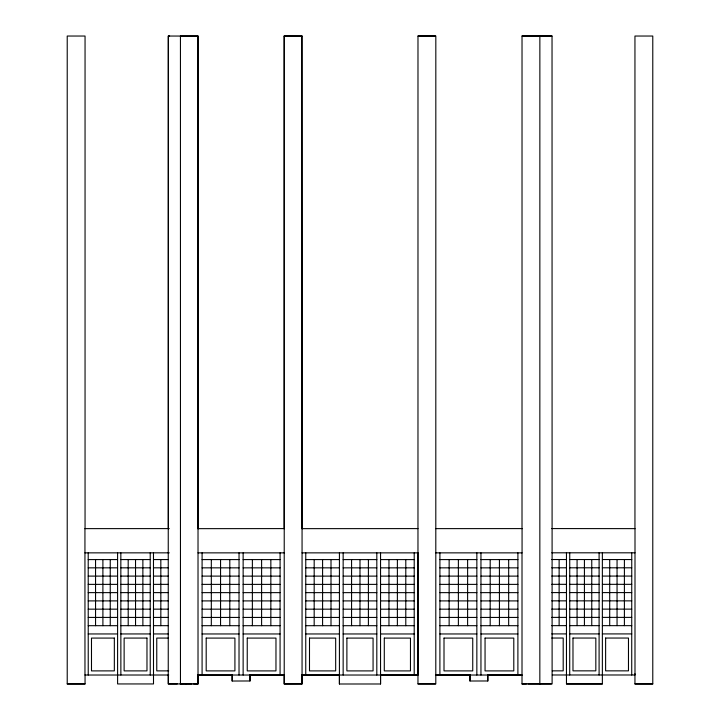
<?xml version="1.0" encoding="UTF-8"?>
<svg xmlns="http://www.w3.org/2000/svg" width="720" height="720" viewBox="0 0 720 720"><rect width="100%" height="100%" fill="white"/><g stroke="black" fill="none" stroke-linecap="round" stroke-linejoin="round"><path stroke-width="1.08" d="M177.291 683.901L168.372 683.901L168.372 674.901M168.381 528.678L168.399 36.018L169.596 36.018M193.536 683.919L198.018 683.973L198.036 36.063L168.246 36.045L168.246 683.928L197.712 683.973M202.086 675.027L202.095 552.861M211.32 625.698L211.329 559.584M220.554 625.698L220.563 559.584M229.797 625.698L229.797 559.584M232.164 680.976L232.164 675.027M239.022 675.036L239.04 552.861M243.135 675.036L243.144 552.861M249.993 675.036L249.993 680.976L232.146 681.03L232.146 675.09M252.369 625.698L252.378 559.584M261.603 625.698L261.612 559.593M270.846 625.698L270.846 559.593M280.071 675.036L280.089 552.87M284.238 36.063L284.22 683.937L302.058 683.937L302.076 36.063L284.175 36.072M305.757 675.027L305.766 552.861M314.172 625.698L314.181 559.584M322.587 625.698L322.596 559.584M331.002 625.698L331.011 559.584M417.924 552.897L417.951 675.072L380.547 675.072L380.556 683.991L339.417 684L339.426 552.861M343.152 675.036L343.161 552.861M351.567 625.698L351.576 559.593M359.982 625.698L359.991 559.593M368.397 625.698L368.406 559.593M376.812 675.036L376.821 552.87M380.547 683.955L380.556 552.87M388.962 625.698L388.971 559.593M397.377 625.698L397.386 559.593M405.792 625.707L405.801 559.593M414.207 675.036L414.216 552.87M417.987 36.072L435.825 36L435.798 683.937L417.969 683.874L417.987 36L435.519 36.072M439.902 675.027L439.911 552.861M449.136 625.698L449.145 559.584M458.379 625.698L458.379 559.584M467.613 625.698L467.622 559.584M469.98 680.976L469.98 675.027M476.847 675.036L476.856 552.861M480.951 675.036L480.96 552.861M469.971 675.063L469.971 681.012L487.818 680.976L487.818 675.036M490.185 625.698L490.194 559.584M499.428 625.698L499.428 559.593M508.662 625.698L508.671 559.593M517.896 675.036L517.905 552.87M522.009 552.87L522.009 683.991L526.464 683.919M522.009 528.759L522.027 36L552.033 36.045L552.114 683.928L522.009 683.919M539.838 683.991L539.865 36M559.125 625.644L559.125 559.539M602.37 552.816L602.361 683.946L566.46 683.937L566.469 552.816M569.718 674.982L569.736 552.816M577.071 625.644L577.08 559.539M584.415 625.644L584.424 559.539M591.759 625.644L591.759 559.539M599.094 674.982L599.103 552.816M609.705 625.653L609.714 559.539M617.049 625.653L617.058 559.539M624.393 625.653L624.402 559.539M631.728 674.991L631.746 552.816M527.958 683.91L551.412 683.883M197.973 36L197.991 528.759M180.441 36.072L197.73 36.063M522.027 36L552.033 36.045M169.254 528.606L84.942 528.633L84.969 675.027L168.732 675.009M197.883 528.66L284.247 528.597M301.977 528.651L417.969 528.606M435.699 528.633L522.072 528.597L522.063 552.87L435.807 552.861M551.817 528.579L635.004 528.633L634.995 674.991L552.312 674.982M84.942 552.861L169.254 552.843M551.817 552.807L635.004 552.816M197.991 552.861L284.247 552.87M302.022 552.861L417.969 552.87M88.209 559.584L117.585 559.575M120.843 559.575L150.219 559.566M153.486 559.566L168.165 559.566M551.781 559.53L566.469 559.539M569.736 559.539L599.103 559.539M602.37 559.539L631.746 559.548M202.095 559.584L239.04 559.584M243.144 559.584L280.089 559.593M305.766 559.584L339.417 559.584M343.161 559.593L376.821 559.593M380.556 559.593L414.216 559.593M439.911 559.584L476.856 559.584M480.96 559.584L517.905 559.593M88.209 567.846L117.585 567.837M120.852 567.837L150.219 567.828M153.486 567.828L168.174 567.828M551.781 567.801L566.469 567.801M569.736 567.801L599.103 567.801M602.37 567.801L631.737 567.81M202.095 567.846L239.031 567.855M243.144 567.855L280.08 567.855M305.766 567.846L339.417 567.855M343.161 567.855L376.821 567.855M380.556 567.855L414.216 567.855M439.911 567.846L476.856 567.855M480.96 567.855L517.905 567.855M88.218 576.108L117.585 576.099M120.852 576.099L150.219 576.099M153.486 576.099L168.174 576.09M551.781 576.063L566.469 576.063M569.736 576.063L599.103 576.072M602.37 576.072L631.737 576.072M202.086 576.108L239.031 576.117M243.135 576.117L280.08 576.117M305.766 576.117L339.417 576.117M343.161 576.117L376.812 576.117M380.556 576.117L414.216 576.126M439.911 576.108L476.856 576.117M480.96 576.117L517.905 576.117M551.781 584.325L566.469 584.325M569.727 584.325L599.103 584.334M602.37 584.334L631.737 584.334M88.218 584.37L117.585 584.37M120.852 584.37L150.219 584.361M153.486 584.361L168.174 584.352M202.086 584.379L239.031 584.379M243.135 584.379L280.08 584.379M305.766 584.379L339.417 584.379M343.161 584.379L376.812 584.379M380.556 584.379L414.216 584.388M439.911 584.379L476.856 584.379M480.96 584.379L517.905 584.379M88.218 592.632L117.585 592.632M120.852 592.632L150.228 592.623M153.486 592.623L168.174 592.623M202.086 592.641L239.031 592.641M243.135 592.641L280.08 592.641M305.766 592.641L339.417 592.641M343.161 592.641L376.812 592.65M380.556 592.65L414.207 592.65M439.911 592.641L476.847 592.641M480.96 592.641L517.896 592.641M551.781 592.587L566.469 592.587M569.727 592.587L599.103 592.596M602.37 592.596L631.737 592.596M88.218 600.903L117.594 600.894M120.852 600.894L150.228 600.885M153.486 600.885L168.174 600.885M202.086 600.903L239.031 600.903M243.135 600.903L280.08 600.912M305.757 600.903L339.417 600.903M343.161 600.903L376.812 600.912M380.556 600.912L414.207 600.912M439.902 600.903L476.847 600.903M480.951 600.903L517.896 600.912M551.781 600.849L566.469 600.858M569.727 600.858L599.103 600.858M602.37 600.858L631.737 600.867M88.218 609.165L117.594 609.156M120.852 609.156L150.228 609.147M153.495 609.147L168.174 609.147M202.086 609.165L239.031 609.165M243.135 609.165L280.08 609.174M305.757 609.165L339.417 609.174M343.161 609.174L376.812 609.174M380.556 609.174L414.207 609.174M439.902 609.165L476.847 609.165M480.951 609.165L517.896 609.174M551.781 609.12L566.469 609.12M569.727 609.12L599.103 609.12M602.361 609.12L631.737 609.129M88.218 617.427L117.594 617.418M120.861 617.418L150.228 617.418M153.495 617.418L168.183 617.409M202.086 617.427L239.031 617.436M243.135 617.436L280.08 617.436M305.757 617.427L339.417 617.436M343.152 617.436L376.812 617.436M380.556 617.436L414.207 617.436M439.902 617.427L476.847 617.436M480.951 617.436L517.896 617.436M551.781 617.382L566.46 617.382M569.727 617.382L599.103 617.382M602.361 617.382L631.737 617.391M88.227 625.689L117.594 625.689M120.861 625.68L150.228 625.68M153.495 625.68L168.183 625.671M305.757 625.698L339.417 625.698M343.152 625.698L376.812 625.698M380.556 625.698L414.207 625.707M439.902 625.689L476.847 625.698M480.951 625.698L517.896 625.698M551.781 625.644L566.46 625.644M569.727 625.644L599.103 625.653M602.361 625.653L631.737 625.653M202.086 625.689L239.031 625.698M243.135 625.698L280.08 625.698M88.227 633.951L117.594 633.951M120.861 633.951L150.237 633.942M153.495 633.942L168.183 633.942M439.902 633.96L476.847 633.96M480.951 633.96L517.896 633.96M551.781 633.906L566.46 633.906M569.727 633.906L599.103 633.915M602.361 633.915L631.737 633.915M202.086 633.96L239.031 633.96M243.135 633.96L280.08 633.96M305.757 633.96L339.417 633.96M343.152 633.96L376.812 633.96M380.547 633.969L414.207 633.969M168.183 638.073L156.762 638.073L156.771 670.878L168.732 670.878M551.772 638.037L563.202 638.037L563.193 670.851L552.321 670.851M197.973 675.027L284.184 675.036M302.013 675.027L417.942 675.036M435.798 675.027L522 675.036M197.964 675.09L232.299 675.09M249.831 675.081L284.166 675.081M302.022 675.09L339.417 675.081L339.417 684M435.78 675.072L470.115 675.063M487.656 675.063L521.982 675.054M180.441 36.009L180.459 683.919M185.904 683.901L180.162 683.991M67.221 683.901L85.05 683.901M186.075 683.919L192.024 683.91M301.725 683.874L284.202 683.937L284.202 674.874M435.501 683.874L417.969 683.937M566.46 683.901L602.361 683.901M634.95 683.901L652.779 683.901M301.707 36L302.031 528.723M302.076 36.063L284.175 36L284.193 528.723M634.95 528.714L634.95 36.036L652.779 36.036L652.779 683.946L634.95 683.946L634.95 673.785M487.8 675.063L487.8 681.012M302.031 674.874L302.031 683.937M249.984 675.081L249.984 681.03M197.991 674.919L197.991 683.991M160.83 559.566L160.839 625.68M153.477 552.843L153.504 683.946L117.603 683.946L117.585 552.852M150.219 552.843L150.237 675.018M142.875 559.566L142.884 625.68M135.531 559.575L135.549 625.68M128.187 559.575L128.205 625.68M120.843 552.852L120.87 675.018M110.241 559.575L110.25 625.689M102.897 559.575L102.906 625.689M95.553 559.584L95.562 625.689M88.209 552.861L88.236 675.027M85.05 528.714L85.05 36.036L67.221 36.036L67.221 683.946L85.05 683.946L85.05 674.901M206.19 638.091L206.19 670.896L234.918 670.896L234.927 638.091L206.19 638.091M247.239 638.091L247.239 670.905L275.967 670.905L275.976 638.091L247.239 638.091M309.501 638.091L309.492 670.896L335.673 670.905L335.673 638.091L309.501 638.091M346.896 638.091L346.887 670.905L373.068 670.905L373.068 638.1L346.896 638.091M384.291 638.1L384.291 670.905L410.463 670.905L410.472 638.1L384.291 638.1M444.006 638.091L444.006 670.896L472.743 670.896L472.743 638.091L444.006 638.091M485.055 638.091L485.055 670.905L513.792 670.905L513.792 638.091L485.055 638.091M572.985 638.046L572.985 670.851L595.827 670.851L595.836 638.046L572.985 638.046M605.628 638.046L605.619 670.851L628.47 670.86L628.47 638.046L605.628 638.046M114.336 638.082L91.485 638.082L91.494 670.896L114.336 670.887L114.336 638.082M146.97 638.073L124.128 638.082L124.128 670.887L146.979 670.887L146.97 638.073"/></g></svg>
